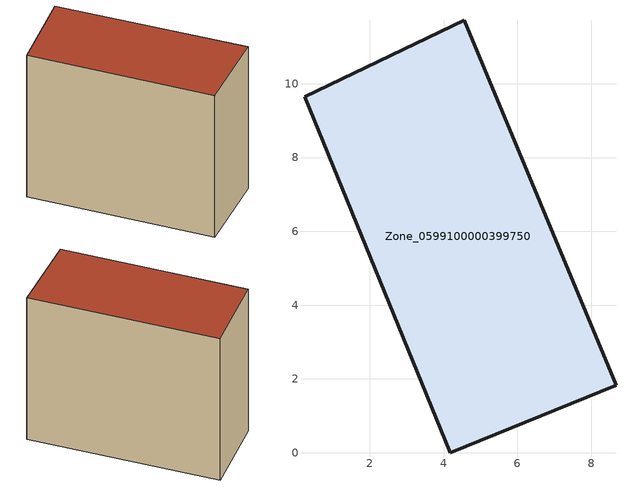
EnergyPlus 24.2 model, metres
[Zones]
Zone_0599100000399750
 floor ground (C_G): 4.56,11.72 8.67,1.83 4.17,0 0.23,9.65 z0
 wall outside (C_F): 4.56,11.72 0.23,9.65 4.17,0 8.67,1.83 4.56,11.72 z0:8.82
 roof outside (C_R): 8.67,1.83 4.56,11.72 0.23,9.65 4.17,0 z8.82
[BUILDING]
Pand.0599100000399750: North Axis=0; Terrain=City; Loads Convergence Tolerance Value=0.04; Temperature Convergence Tolerance Value=0.4; Solar Distribution=FullExterior; Maximum Number of Warmup Days=25; Minimum Number of Warmup Days=1
[Site:Location]
Rotterdam.The.Hague.AP_ZH_NLD Design_Conditions: Latitude=51.96; Longitude=4.45; Time Zone=1; Elevation=-4.5
[SITE:GROUNDTEMPERATURE:BUILDINGSURFACE]
18, 18, 18, 18, 18, 18, 18, 18, 18, 18, 18, 18
[MATERIAL] Thermal Absorptance=0.9; Solar Absorptance=0.7; Visible Absorptance=0.7
Name | Roughness | Thickness | Conductivity | Density | Specific Heat
G.TI.1992-2005 | MediumSmooth | 0.15 | 0.06 | 540 | 1210
F.TI.1992-2005 | Rough | 0.3 | 0.12 | 1920 | 840
R.TI.1992-2005 | MediumRough | 0.2 | 0.08 | 1500 | 1000
[CONSTRUCTION]
C_G: G.TI.1992-2005
C_F: F.TI.1992-2005
C_R: R.TI.1992-2005
[ZONE]
Zone_0599100000399750: Type=1; Multiplier=1; Ceiling Height=Autocalculate; Volume=Autocalculate; Floor Area=autocalculate; Part of Total Floor Area=Yes
[ZONEINFILTRATION:DESIGNFLOWRATE]
Infil_Zone_0599100000399750: Zone or ZoneList or Space or SpaceList=Zone_0599100000399750; Schedule=AlwaysOn; Design Flow Rate Calculation Method=Flow/Area; Flow Rate per Floor Area=0.0015; Constant Term Coefficient=1; Temperature Term Coefficient=0; Velocity Term Coefficient=0; Velocity Squared Term Coefficient=0
[HVACTEMPLATE:ZONE:IDEALLOADSAIRSYSTEM]
Zone_0599100000399750: Maximum Heating Supply Air Temperature=50; Minimum Cooling Supply Air Temperature=13; Maximum Heating Supply Air Humidity Ratio=0.0156; Minimum Cooling Supply Air Humidity Ratio=0.0077; Heating Limit=NoLimit; Cooling Limit=NoLimit; Dehumidification Control Type=ConstantSensibleHeatRatio; Cooling Sensible Heat Ratio=0.7; Dehumidification Setpoint=60; Humidification Control Type=None; Humidification Setpoint=30; Outdoor Air Method=None; Outdoor Air Flow Rate per Person=0.00944; Outdoor Air Flow Rate per Zone Floor Area=0; Outdoor Air Flow Rate per Zone=0; Demand Controlled Ventilation Type=None; Outdoor Air Economizer Type=NoEconomizer; Heat Recovery Type=None; Sensible Heat Recovery Effectiveness=0.7; Latent Heat Recovery Effectiveness=0.65
[ZONECONTROL:THERMOSTAT]
ThermostatControl_Zone_0599100000399750: Zone or ZoneList=Zone_0599100000399750; Control Type Schedule=DualSetpointControlType; Control 1=Thermostat_Zone_0599100000399750; Temperature Difference Between Cutout And Setpoint=0
[THERMOSTATSETPOINT:DUALSETPOINT]
Thermostat_Zone_0599100000399750: Heating Setpoint Temperature Schedule=HeatingSetpoint_Zone_0599100000399750; Cooling Setpoint Temperature Schedule=CoolingSetpoint_Zone_0599100000399750
[SCHEDULE:COMPACT]
HeatingSetpoint_Zone_0599100000399750: Through: 12/31, For: AllDays, Until: 24:00, 21
CoolingSetpoint_Zone_0599100000399750: Through: 12/31, For: AllDays, Until: 24:00, 24
DualSetpointControlType: Through: 12/31, For: AllDays, Until: 24:00, 4
AlwaysOn: Through: 12/31, For: AllDays, Until: 24:00, 1
